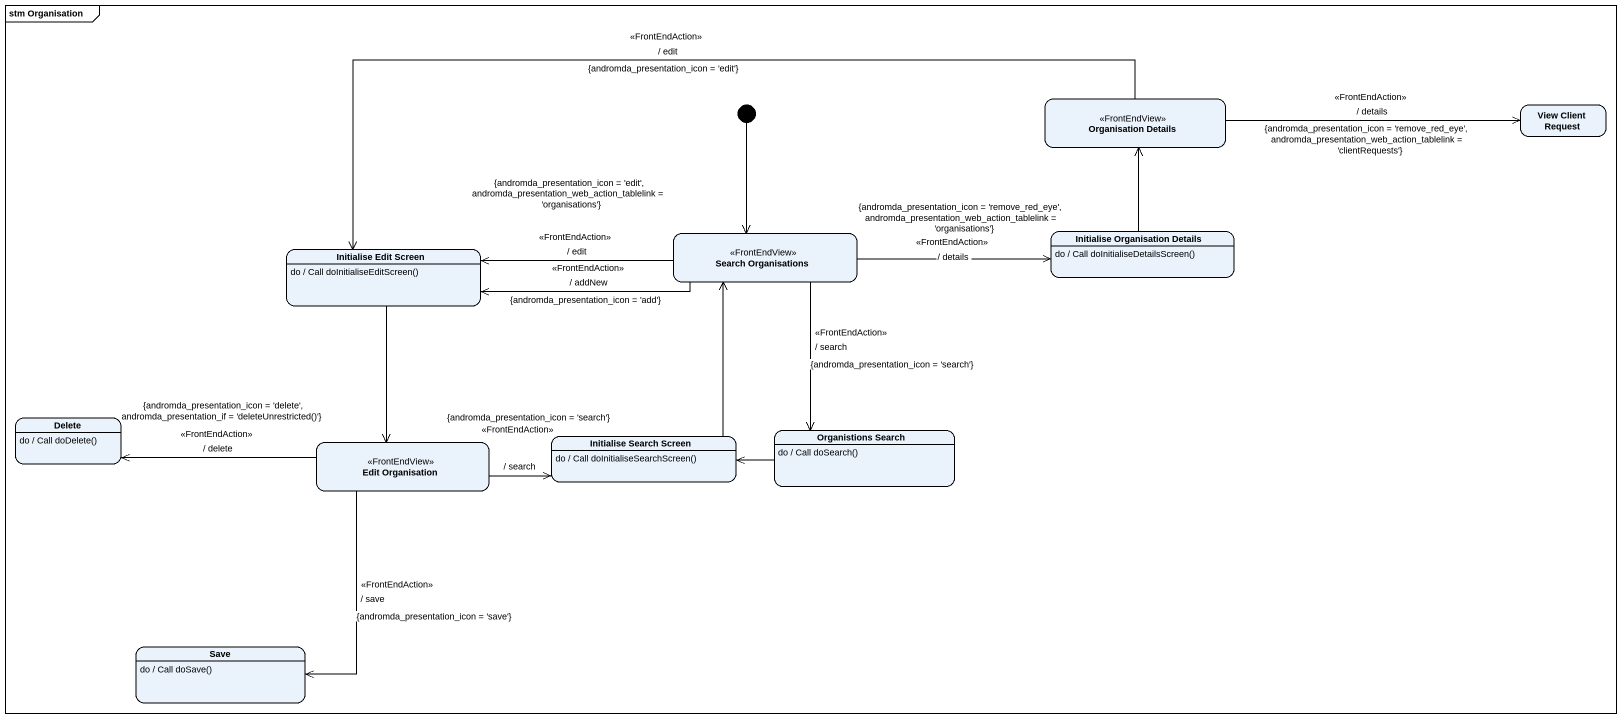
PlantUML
@startuml
mainframe stm Organisation
hide empty description
state "Organisation Details" as Organisation_Details <<FrontEndView>>
state "View Client Request" as View_Client_Request
state "Search Organisations" as Search_Organisations <<FrontEndView>>
state "Initialise Organisation Details" as Initialise_Organisation
Initialise_Organisation : do / Call doInitialiseDetailsScreen()
state "Initialise Edit Screen" as Initialise_Edit_Screen
Initialise_Edit_Screen : do / Call doInitialiseEditScreen()
state Delete
Delete : do / Call doDelete()
state "Edit Organisation" as Edit_Organisation <<FrontEndView>>
state "Initialise Search Screen" as Initialise_Search_Screen
Initialise_Search_Screen : do / Call doInitialiseSearchScreen()
state "Organistions Search" as Organistions_Search
Organistions_Search : do / Call doSearch()
state Save
Save : do / Call doSave()
[*] --> Search_Organisations
Organisation_Details -right-> View_Client_Request : <<FrontEndAction>>\n/ details\n{andromda_presentation_icon = 'remove_red_eye', andromda_presentation_web_action_tablelink = 'clientRequests'}
Organisation_Details -left-> Initialise_Edit_Screen : <<FrontEndAction>>\n/ edit\n{andromda_presentation_icon = 'edit'}
Search_Organisations -right-> Initialise_Organisation : {andromda_presentation_icon = 'remove_red_eye', andromda_presentation_web_action_tablelink = 'organisations'}\n<<FrontEndAction>>\n/ details
Search_Organisations -left-> Initialise_Edit_Screen : {andromda_presentation_icon = 'edit', andromda_presentation_web_action_tablelink = 'organisations'}\n<<FrontEndAction>>\n/ edit
Search_Organisations -left-> Initialise_Edit_Screen : <<FrontEndAction>>\n/ addNew\n{andromda_presentation_icon = 'add'}
Search_Organisations --> Organistions_Search : <<FrontEndAction>>\n/ search\n{andromda_presentation_icon = 'search'}
Initialise_Organisation -up-> Organisation_Details
Initialise_Edit_Screen --> Edit_Organisation
Edit_Organisation -left-> Delete : {andromda_presentation_icon = 'delete', andromda_presentation_if = 'deleteUnrestricted()'}\n<<FrontEndAction>>\n/ delete
Edit_Organisation -right-> Initialise_Search_Screen : {andromda_presentation_icon = 'search'}\n<<FrontEndAction>>\n/ search
Edit_Organisation --> Save : <<FrontEndAction>>\n/ save\n{andromda_presentation_icon = 'save'}
Initialise_Search_Screen -up-> Search_Organisations
Organistions_Search -left-> Initialise_Search_Screen
@enduml
